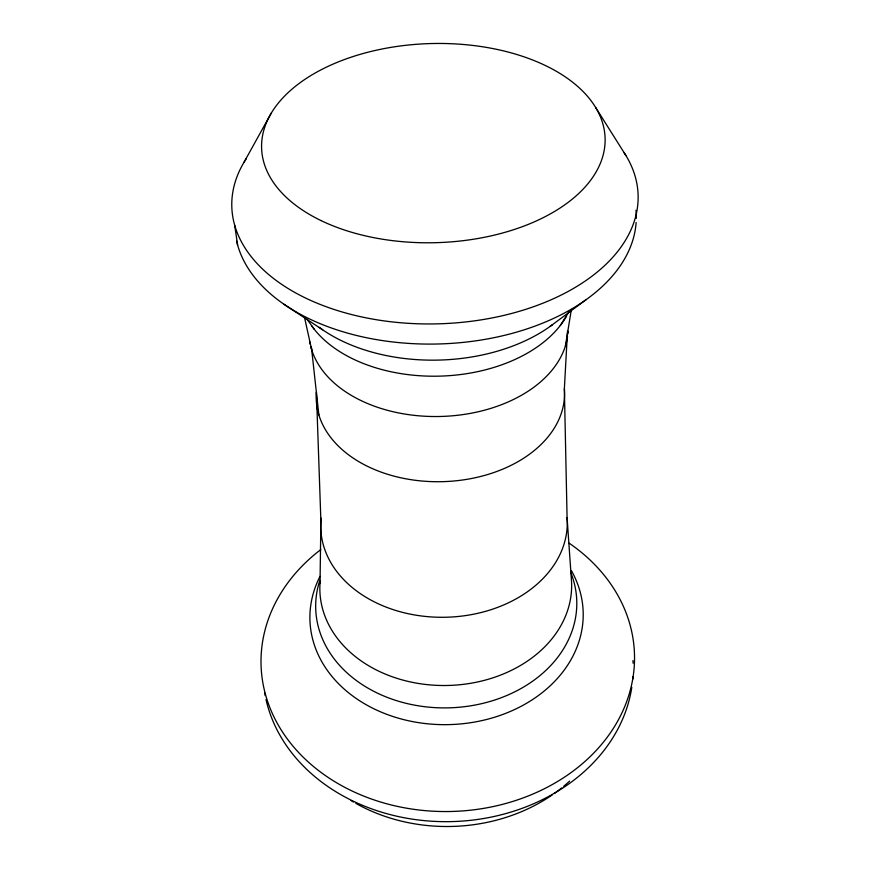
<?xml version="1.0" encoding="UTF-8"?>
<svg xmlns="http://www.w3.org/2000/svg" width="870" height="870" viewBox="0 0 870 870"><rect width="100%" height="100%" fill="white"/><g stroke="black" fill="none" stroke-linecap="round" stroke-linejoin="round"><path stroke-width="1.3" d="M320.029 583.107L320.889 520.858L316.408 392.359A124.203 86.282 -1.6 0 0 440.394 481.708A124.203 86.282 -1.6 0 0 564.369 388.77L567.501 331.307M565.413 345.923L571.383 309.383M244.198 161.95L271.331 113.013M560.28 325.51L568.795 312.025M550.166 326.38L586.13 299.639M283.968 304.25L322.661 329.806M307.132 319.323L314.2 329.208M595.667 107.521L625.987 155.654M304.489 317.332L311.667 349.696M234.672 225.167L237.619 245.057M311.416 347.13L318.855 414.892M564.369 388.77L567.077 517.574L571.416 579.888A125.911 98.386 -1.6 0 1 444.342 685.516A125.911 98.386 -1.6 0 1 320.269 580.431M569.567 781.14A163.386 135.231 -1.6 0 1 563.738 786.241M561.715 787.894A163.386 135.231 -1.6 0 1 554.321 793.473M552.135 795.006A163.386 135.231 -1.6 0 1 355.873 803.391M353.481 802.02A163.386 135.231 -1.6 0 1 351.11 800.607M632.968 676.566A185.19 151.391 -1.6 0 1 632.762 679.242M631.805 687.267A185.19 151.391 -1.6 0 1 453.542 821.541A185.19 151.391 -1.6 0 1 266.002 699.513M265.176 695.587A185.19 151.391 -1.6 0 1 264.687 692.944M632.968 660.58A185.19 151.391 -1.6 0 1 633.11 663.223M569.187 543.195A186.789 151.804 -1.6 0 1 584.912 761.478A186.789 151.804 -1.6 0 1 315.799 768.395A186.789 151.804 -1.6 0 1 320.791 549.579M571.481 570.774A136.677 108.565 -1.6 0 1 448.583 724.623A136.677 108.565 -1.6 0 1 320.029 576.342M570.633 572.177A130.587 103.073 -1.6 0 1 449.975 707.81A130.587 103.073 -1.6 0 1 319.779 580.497M567.077 517.574A123.312 92.862 -1.6 0 1 442.428 617.287A123.312 92.862 -1.6 0 1 321.128 518.194M568.077 331.242A129.608 86.206 -1.6 0 1 567.871 333.928M567.544 336.614A129.608 86.206 -1.6 0 1 443.482 416.371A129.608 86.206 -1.6 0 1 310.916 347.087M310.285 344.455A129.608 86.206 -1.6 0 1 309.774 341.801M566.555 316.191A137.939 89.023 -1.6 0 1 441.993 376.058A137.939 89.023 -1.6 0 1 311.699 325.858M552.472 324.695A153.381 97.266 -1.6 0 1 319.246 327.359M636.122 222.481A200.839 123.312 -1.6 0 1 445.005 343.737A200.839 123.312 -1.6 0 1 236.607 241.055M635.981 210.279A200.839 123.312 -1.6 0 1 636.296 218.381M623.975 152.457A203.232 122.953 -1.6 0 1 434.565 323.912A203.232 122.953 -1.6 0 1 246.232 158.699M320.965 220.545A171.825 99.593 -1.6 0 0 602.051 158.764A171.825 99.593 -1.6 0 0 377.014 50.058A171.825 99.593 -1.6 0 0 320.965 220.545"/></g></svg>
